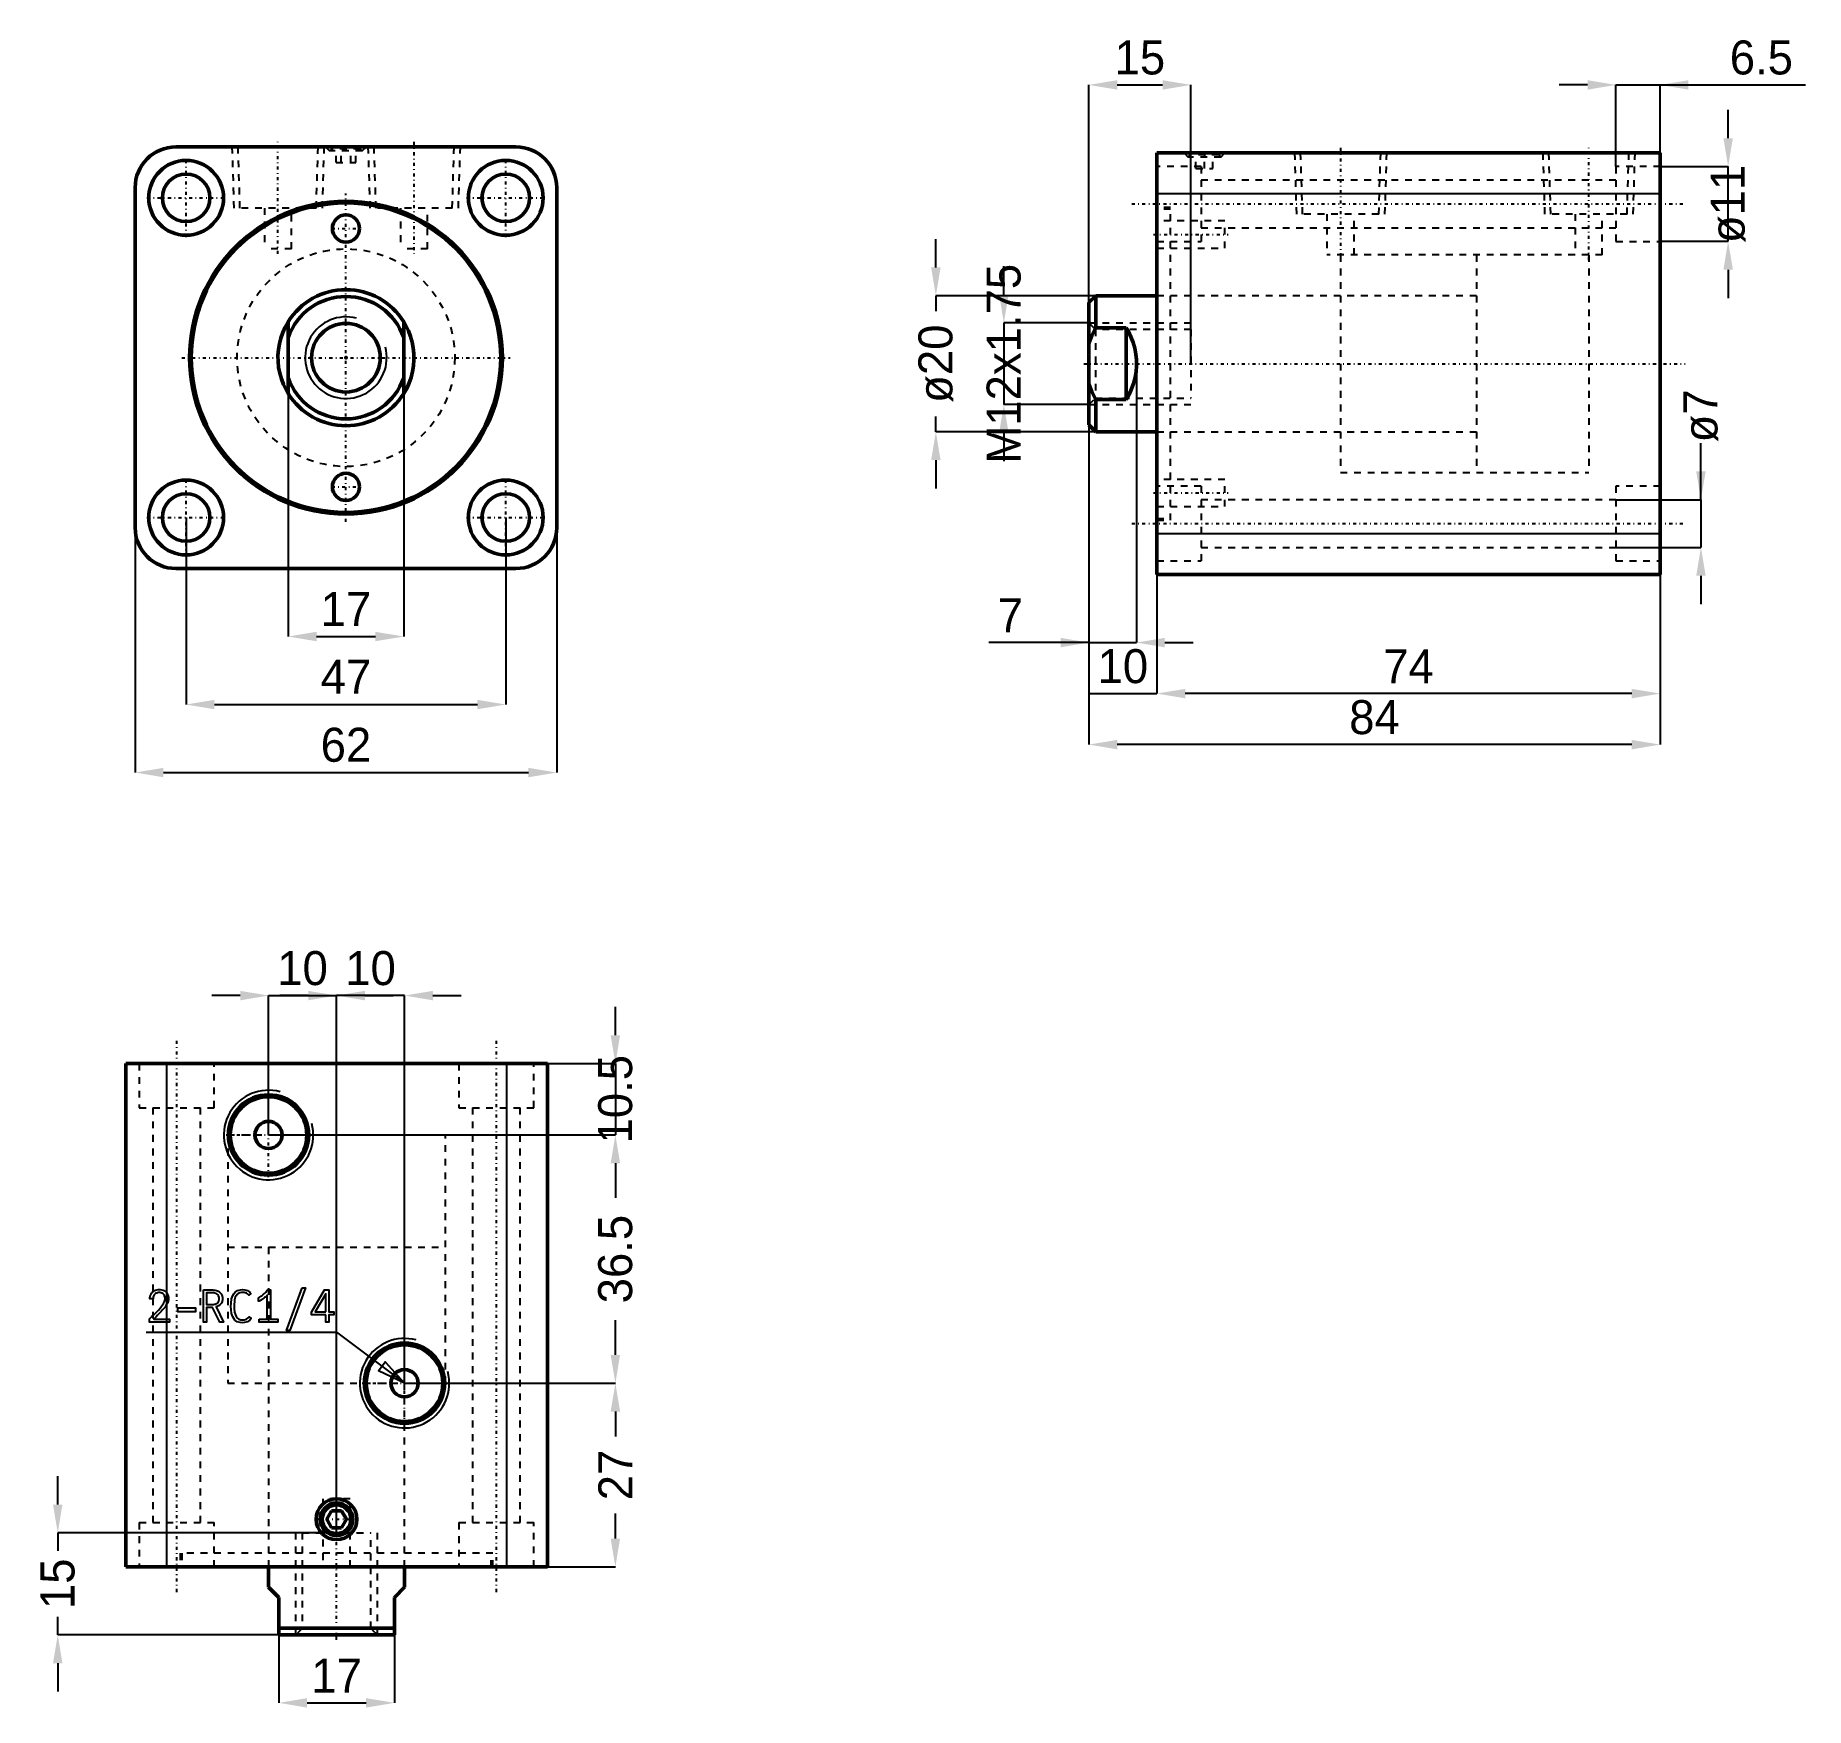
# Model space of a CAD drawing. Header units: millimetres. Extents: x -46 to 215, y -198 to 47.
import ezdxf

# ---------------------------------------------------------------- set-up
doc = ezdxf.new("R2010")
doc.units = ezdxf.units.MM
doc.linetypes.add('Center', pattern=[1.5, 0.45, -0.5, 0.05, -0.5])
doc.linetypes.add('Dashed', pattern=[2, 1, -1])
for name, color, linetype, lineweight in [('2d ConnectionPoints', 7, 'Continuous', 50), ('AM_0', 7, 'Continuous', 50), ('AM_4', 3, 'Continuous', 25), ('AM_5', 3, 'Continuous', 25), ('AM_7', 7, 'Center', 25), ('AM_9', 6, 'Dashed', 25)]:
    doc.layers.add(name, color=color, linetype=linetype, lineweight=lineweight)
doc.dimstyles.new('ISO-25', dxfattribs={"dimtxt": 2.5, "dimasz": 2.5, "dimexe": 1.25, "dimexo": 0.625, "dimtad": 1, "dimtxsty": 'Standard', "dimcen": 2.5, "dimadec": 0, "dimazin": 0, "dimtfac": 1, "dimtmove": 0, "dimatfit": 3, "dimfxl": 1, "dimarcsym": 0})

# ---------------------------------------------------------------- blocks, each defined once
blk = doc.blocks.new('1_RODcxhc_a_sd_32_20_IN_0_in_CXHC_A_IN_SD_32_20ST_0__CN_0')
at = {"layer": 'AM_0'}
for p, q in [((-8.5, -5.27), (-8.5, 5.27)), ((8.5, 5.27), (8.5, -5.27))]:
    blk.add_line(p, q, dxfattribs=at)
for points in [[(-8.5, 5.27), (-8.93, 4.51), (-9.29, 3.71), (-9.57, 2.89), (-9.79, 2.04), (-9.93, 1.18), (-10, 0.31), (-9.98, -0.56), (-9.9, -1.43), (-9.74, -2.29), (-9.5, -3.13), (-9.19, -3.94), (-8.81, -4.73), (-8.5, -5.27)], [(8.5, -5.27), (8.93, -4.51), (9.29, -3.71), (9.57, -2.89), (9.79, -2.04), (9.93, -1.18), (10, -0.31), (9.98, 0.56), (9.9, 1.43), (9.74, 2.29), (9.5, 3.13), (9.19, 3.94), (8.81, 4.73), (8.5, 5.27)]]:
    blk.add_lwpolyline(points, dxfattribs=at)
blk.add_circle((0, 0), 5.05, dxfattribs=at)
for radius, start, end in [(10, 31.7883, 148.2117), (9, 19.1881, 160.8119), (9, 199.1881, 340.8119), (10, 211.7883, 328.2117)]:
    blk.add_arc((0, 0), radius, start, end, dxfattribs=at)
at = {"layer": 'AM_5'}
blk.add_arc((0, 0), 6, 75, 15, dxfattribs=at)
blk = doc.blocks.new('2_bodycxhc_a_sd_32_20_0_in_CXHC_A_IN_SD_32_20ST_0__CN_0')
at = {"layer": 'AM_0'}
for p, q in [((25, 31), (-25, 31)), ((-31, 25), (-31, -25)), ((31, -25), (31, 25)), ((-25, -31), (25, -31))]:
    blk.add_line(p, q, dxfattribs=at)
for centre, radius in [((-23.5, 23.5), 5.5), ((23.5, 23.5), 5.5), ((-23.5, 23.5), 3.5), ((23.5, 23.5), 3.5), ((0, 0), 23), ((0, 0), 22.75), ((0, 19), 2), ((-23.5, -23.5), 5.5), ((0, -19), 2), ((23.5, -23.5), 5.5), ((-23.5, -23.5), 3.5), ((23.5, -23.5), 3.5)]:
    blk.add_circle(centre, radius, dxfattribs=at)
for centre, start, end in [((-25, 25), 90, 180), ((25, 25), 0, 90), ((-25, -25), 180, 270), ((25, -25), 270, 360)]:
    blk.add_arc(centre, 6, start, end, dxfattribs=at)
at = {"layer": 'AM_5', "linetype": 'Dashed'}
for p, q in [((-16.77, 31), (-16.48, 22)), ((-3.23, 31), (-3.52, 22)), ((3.23, 31), (3.52, 22)), ((16.77, 31), (16.48, 22))]:
    blk.add_line(p, q, dxfattribs=at)
at = {"layer": 'AM_7'}
for p, q in [((-10, 15.25), (-10, 31.75)), ((10, 31.75), (10, 15.25)), ((-23.5, 17.73), (-23.5, 29.27)), ((0, 31.03), (0, 30.37)), ((23.5, 17.73), (23.5, 29.27)), ((-29.27, 23.5), (-17.73, 23.5)), ((0, -24.15), (0, 24.15)), ((17.73, 23.5), (29.27, 23.5)), ((-2.1, 19), (2.1, 19)), ((-24.15, 0), (24.15, 0)), ((-23.5, -29.27), (-23.5, -17.73)), ((23.5, -29.27), (23.5, -17.73)), ((-2.1, -19), (2.1, -19)), ((-29.27, -23.5), (-17.73, -23.5)), ((17.73, -23.5), (29.27, -23.5))]:
    blk.add_line(p, q, dxfattribs=at)
at = {"layer": 'AM_9'}
for p, q in [((-15.91, 31), (-15.63, 22)), ((-4.37, 22), (-4.09, 31)), ((-3, 31), (-2.4, 30.4)), ((-2.1, 30.7), (-2.4, 30.4)), ((2.4, 30.4), (-2.4, 30.4)), ((2.1, 30.7), (-2.1, 30.7)), ((-1.44, 28.7), (-1.44, 30.7)), ((-1.44, 28.7), (1.44, 28.7)), ((-0.72, 28.7), (-0.72, 30.7)), ((0.72, 28.7), (0.72, 30.7)), ((1.44, 28.7), (1.44, 30.7)), ((2.4, 30.4), (2.1, 30.7)), ((2.4, 30.4), (3, 31)), ((4.09, 31), (4.37, 22)), ((15.63, 22), (15.91, 31)), ((-4.37, 22), (-15.63, 22)), ((-12, 22), (-12, 16)), ((-8, 16), (-8, 22)), ((15.63, 22), (4.37, 22)), ((8, 22), (8, 16)), ((12, 16), (12, 22)), ((-8, 16), (-12, 16)), ((12, 16), (8, 16))]:
    blk.add_line(p, q, dxfattribs=at)
blk.add_circle((0, 0), 16, dxfattribs=at)
blk = doc.blocks.new('*D3')
at = {"layer": 'AM_5', "color": 0, "lineweight": -2}
for p, q in [((-23.5, -23.5), (-23.5, -51)), ((23.5, -23.5), (23.5, -51)), ((-19.33, -51), (19.33, -51))]:
    blk.add_line(p, q, dxfattribs=at)
at = {"layer": 'AM_5', "color": 0}
for points in [[(-19.33, -50.31), (-19.33, -51.69), (-23.5, -51)], [(19.33, -51.69), (19.33, -50.31), (23.5, -51)]]:
    blk.add_solid(points, dxfattribs=at)
at = {"layer": 'Defpoints', "color": 0}
for p in [(-23.5, -23.5), (23.5, -23.5), (23.5, -51)]:
    blk.add_point(p, dxfattribs=at)
at = {"layer": 'AM_5', "color": 0, "insert": (0, -46.91), "char_height": 5, "attachment_point": 5}
blk.add_mtext('47', dxfattribs=at)
blk = doc.blocks.new('*D4')
at = {"layer": 'AM_5', "color": 0, "lineweight": -2}
for p, q in [((-31, -25), (-31, -61)), ((31, -25), (31, -61)), ((-26.83, -61), (26.83, -61))]:
    blk.add_line(p, q, dxfattribs=at)
at = {"layer": 'AM_5', "color": 0}
for points in [[(-26.83, -60.31), (-26.83, -61.69), (-31, -61)], [(26.83, -61.69), (26.83, -60.31), (31, -61)]]:
    blk.add_solid(points, dxfattribs=at)
at = {"layer": 'Defpoints', "color": 0}
for p in [(-31, -25), (31, -25), (31, -61)]:
    blk.add_point(p, dxfattribs=at)
at = {"layer": 'AM_5', "color": 0, "insert": (0, -56.95), "char_height": 5, "attachment_point": 5}
blk.add_mtext('62', dxfattribs=at)
blk = doc.blocks.new('*D5')
at = {"layer": 'AM_5', "color": 0, "lineweight": -2}
for p, q in [((-8.5, 0), (-8.5, -41)), ((8.5, 0), (8.5, -41)), ((-4.33, -41), (4.33, -41))]:
    blk.add_line(p, q, dxfattribs=at)
at = {"layer": 'AM_5', "color": 0}
for points in [[(-4.33, -40.31), (-4.33, -41.69), (-8.5, -41)], [(4.33, -41.69), (4.33, -40.31), (8.5, -41)]]:
    blk.add_solid(points, dxfattribs=at)
at = {"layer": 'Defpoints', "color": 0}
for p in [(-8.5, 0), (8.5, 0), (8.5, -41)]:
    blk.add_point(p, dxfattribs=at)
at = {"layer": 'AM_5', "color": 0, "insert": (0, -36.95), "char_height": 5, "attachment_point": 5}
blk.add_mtext('17', dxfattribs=at)
blk = doc.blocks.new('1_RODcxhc_a_sd_32_20_IN_0_in_CXHC_A_IN_SD_32_20ST_0__CN_2')
at = {"layer": 'AM_0'}
for p, q in [((-9, 10), (-10, 9)), ((-10, 9), (-10, -9)), ((0, 10), (-9, 10)), ((-9, 10), (-9, 5.27)), ((-4.5, 5.27), (-9, 5.27)), ((-4.5, 5.27), (-4.5, -5.27)), ((-9, -5.27), (-4.5, -5.27)), ((-9, -5.27), (-9, -10)), ((-10, -9), (-9, -10)), ((-9, -10), (0, -10))]:
    blk.add_line(p, q, dxfattribs=at)
for points in [[(-9, 5.27), (-9.55, 4.14), (-10, 2.96)], [(-4.5, -5.27), (-4.07, -4.51), (-3.71, -3.71), (-3.43, -2.89), (-3.21, -2.04), (-3.07, -1.18), (-3, -0.31), (-3.02, 0.56), (-3.1, 1.43), (-3.26, 2.29), (-3.5, 3.13), (-3.81, 3.94), (-4.19, 4.73), (-4.5, 5.27)], [(-10, -2.96), (-9.55, -4.13), (-9, -5.27)]]:
    blk.add_lwpolyline(points, dxfattribs=at)
at = {"layer": 'AM_5', "linetype": 'Dashed'}
for p, q in [((-10, 6), (5, 6)), ((-10, -6), (5, -6))]:
    blk.add_line(p, q, dxfattribs=at)
at = {"layer": 'AM_9'}
for p, q in [((63.5, 16), (47, 16)), ((47, 16), (47, -16)), ((63.5, 16), (63.5, -16)), ((47, 10), (0, 10)), ((-9.05, 5.05), (-10, 6)), ((5, 5.05), (-9.05, 5.05)), ((-9.05, 5.05), (-9.05, -5.05)), ((5, 5.05), (5, -5.05)), ((-10, -6), (-9.05, -5.05)), ((-9.05, -5.05), (5, -5.05)), ((0, -10), (47, -10)), ((47, -16), (63.5, -16))]:
    blk.add_line(p, q, dxfattribs=at)
blk = doc.blocks.new('2_bodycxhc_a_sd_32_20_0_in_CXHC_A_IN_SD_32_20ST_0__CN_2')
at = {"layer": 'AM_0'}
for p, q in [((74, 31), (0, 31)), ((0, -31), (0, 31)), ((74, -31), (74, 31)), ((74, -31), (0, -31))]:
    blk.add_line(p, q, dxfattribs=at)
at = {"layer": 'AM_4'}
for p, q in [((74, 25), (0, 25)), ((74, -25), (0, -25))]:
    blk.add_line(p, q, dxfattribs=at)
at = {"layer": 'AM_5', "linetype": 'Dashed'}
for p, q in [((20.23, 31), (20.52, 22)), ((33.77, 31), (33.48, 22)), ((56.73, 31), (57.02, 22)), ((70.27, 31), (69.98, 22))]:
    blk.add_line(p, q, dxfattribs=at)
at = {"layer": 'AM_7'}
for p, q in [((27, 31.75), (27, 15.25)), ((63.5, 15.25), (63.5, 31.75)), ((7, 31.03), (7, 30.37)), ((-3.7, 23.5), (77.7, 23.5)), ((-0.5, 19), (10.5, 19)), ((-10.75, 0), (77.7, 0)), ((-0.5, -19), (10.5, -19)), ((-3.7, -23.5), (77.7, -23.5))]:
    blk.add_line(p, q, dxfattribs=at)
at = {"layer": 'AM_9'}
for p, q in [((6.5, 29), (0, 29)), ((4, 31), (4.6, 30.4)), ((4.9, 30.7), (4.6, 30.4)), ((9.4, 30.4), (4.6, 30.4)), ((9.1, 30.7), (4.9, 30.7)), ((5.75, 28.7), (5.75, 30.7)), ((5.75, 28.7), (8.25, 28.7)), ((6.5, 29), (6.5, 18)), ((7, 28.7), (7, 30.7)), ((8.25, 28.7), (8.25, 30.7)), ((9.4, 30.4), (9.1, 30.7)), ((9.4, 30.4), (10, 31)), ((21.09, 31), (21.37, 22)), ((32.63, 22), (32.91, 31)), ((57.59, 31), (57.87, 22)), ((74, 29), (67.5, 29)), ((67.5, 29), (67.5, 18)), ((69.13, 22), (69.41, 31)), ((67.5, 27), (6.5, 27)), ((2, 23), (0, 23)), ((2, 22.75), (0, 22.75)), ((10, 21), (0, 21)), ((2, -23), (2, 23)), ((10, 17), (10, 21)), ((32.63, 22), (21.37, 22)), ((25, 22), (25, 16)), ((29, 16), (29, 22)), ((69.13, 22), (57.87, 22)), ((61.5, 22), (61.5, 16)), ((65.5, 16), (65.5, 22)), ((6.5, 20), (67.5, 20)), ((0, 18), (6.5, 18)), ((0, 17), (10, 17)), ((65.5, 16), (25, 16)), ((27, 16), (27, -16)), ((63.5, 16), (63.5, -16)), ((67.5, 18), (74, 18)), ((27, 10), (0, 10)), ((0, -10), (27, -10)), ((10, -17), (0, -17)), ((6.5, -18), (0, -18)), ((6.5, -18), (6.5, -29)), ((10, -21), (10, -17)), ((27, -16), (63.5, -16)), ((74, -18), (67.5, -18)), ((67.5, -18), (67.5, -29)), ((67.5, -20), (6.5, -20)), ((0, -21), (10, -21)), ((0, -22.75), (2, -22.75)), ((0, -23), (2, -23)), ((6.5, -27), (67.5, -27)), ((0, -29), (6.5, -29)), ((67.5, -29), (74, -29))]:
    blk.add_line(p, q, dxfattribs=at)
blk = doc.blocks.new('*D19')
at = {"layer": 'AM_5', "color": 0, "lineweight": -2}
for p, q in [((86.74, 13.27), (86.74, 17.44)), ((110.24, 9.11), (86.74, 9.11)), ((86.74, 9.11), (86.74, 6.86)), ((86.74, -10.89), (86.74, -8.64)), ((110.24, -10.89), (86.74, -10.89)), ((86.74, -15.06), (86.74, -19.23))]:
    blk.add_line(p, q, dxfattribs=at)
at = {"layer": 'AM_5', "color": 0}
for points in [[(86.05, 13.27), (87.44, 13.27), (86.74, 9.11)], [(87.44, -15.06), (86.05, -15.06), (86.74, -10.89)]]:
    blk.add_solid(points, dxfattribs=at)
at = {"layer": 'Defpoints', "color": 0}
for p in [(110.24, 9.11), (86.74, -10.89), (110.24, -10.89)]:
    blk.add_point(p, dxfattribs=at)
at = {"layer": 'AM_5', "color": 0, "insert": (86.74, -0.89), "char_height": 5, "attachment_point": 5, "rotation": 90}
blk.add_mtext('ø20', dxfattribs=at)
blk = doc.blocks.new('*D20')
at = {"layer": 'AM_5', "color": 0, "lineweight": -2}
for p, q in [((109.24, -0.89), (109.24, -41.89)), ((116.24, -0.89), (116.24, -41.89)), ((109.24, -41.89), (94.53, -41.89)), ((109.24, -41.89), (116.24, -41.89)), ((120.41, -41.89), (124.58, -41.89))]:
    blk.add_line(p, q, dxfattribs=at)
at = {"layer": 'AM_5', "color": 0}
for points in [[(105.08, -42.59), (105.08, -41.2), (109.24, -41.89)], [(120.41, -41.2), (120.41, -42.59), (116.24, -41.89)]]:
    blk.add_solid(points, dxfattribs=at)
at = {"layer": 'Defpoints', "color": 0}
for p in [(109.24, -0.89), (116.24, -0.89), (116.24, -41.89)]:
    blk.add_point(p, dxfattribs=at)
at = {"layer": 'AM_5', "color": 0, "insert": (97.7, -37.89), "char_height": 5, "attachment_point": 5}
blk.add_mtext('7', dxfattribs=at)
blk = doc.blocks.new('*D21')
at = {"layer": 'AM_5', "color": 0, "lineweight": -2}
for p, q in [((109.24, -0.89), (109.24, -49.39)), ((119.24, -25.89), (119.24, -49.39)), ((109.24, -49.39), (119.24, -49.39))]:
    blk.add_line(p, q, dxfattribs=at)
at = {"layer": 'Defpoints', "color": 0}
for p in [(109.24, -0.89), (119.24, -25.89), (119.24, -49.39)]:
    blk.add_point(p, dxfattribs=at)
at = {"layer": 'AM_5', "color": 0, "insert": (114.24, -45.39), "char_height": 5, "attachment_point": 5}
blk.add_mtext('10', dxfattribs=at)
blk = doc.blocks.new('*D22')
at = {"layer": 'AM_5', "color": 0, "lineweight": -2}
for p, q in [((119.24, -25.89), (119.24, -49.39)), ((193.24, -31.89), (193.24, -49.39)), ((189.08, -49.39), (123.41, -49.39))]:
    blk.add_line(p, q, dxfattribs=at)
at = {"layer": 'AM_5', "color": 0}
for points in [[(123.41, -48.7), (123.41, -50.09), (119.24, -49.39)], [(189.08, -50.09), (189.08, -48.7), (193.24, -49.39)]]:
    blk.add_solid(points, dxfattribs=at)
at = {"layer": 'Defpoints', "color": 0}
for p in [(119.24, -25.89), (193.24, -31.89), (119.24, -49.39)]:
    blk.add_point(p, dxfattribs=at)
at = {"layer": 'AM_5', "color": 0, "insert": (156.24, -45.39), "char_height": 5, "attachment_point": 5}
blk.add_mtext('74', dxfattribs=at)
blk = doc.blocks.new('*D23')
at = {"layer": 'AM_5', "color": 0, "lineweight": -2}
for p, q in [((109.24, -0.89), (109.24, -56.89)), ((193.24, -31.89), (193.24, -56.89)), ((189.08, -56.89), (113.41, -56.89))]:
    blk.add_line(p, q, dxfattribs=at)
at = {"layer": 'AM_5', "color": 0}
for points in [[(113.41, -56.2), (113.41, -57.59), (109.24, -56.89)], [(189.08, -57.59), (189.08, -56.2), (193.24, -56.89)]]:
    blk.add_solid(points, dxfattribs=at)
at = {"layer": 'Defpoints', "color": 0}
for p in [(109.24, -0.89), (193.24, -31.89), (109.24, -56.89)]:
    blk.add_point(p, dxfattribs=at)
at = {"layer": 'AM_5', "color": 0, "insert": (151.24, -52.89), "char_height": 5, "attachment_point": 5}
blk.add_mtext('84', dxfattribs=at)
blk = doc.blocks.new('*D24')
at = {"layer": 'AM_5', "color": 0, "lineweight": -2}
for p, q in [((199.24, -20.89), (199.24, -12.56)), ((186.74, -20.89), (199.24, -20.89)), ((199.24, -20.89), (199.24, -27.89)), ((186.74, -27.89), (199.24, -27.89)), ((199.24, -32.06), (199.24, -36.23))]:
    blk.add_line(p, q, dxfattribs=at)
at = {"layer": 'AM_5', "color": 0}
for points in [[(198.55, -16.73), (199.94, -16.73), (199.24, -20.89)], [(199.94, -32.06), (198.55, -32.06), (199.24, -27.89)]]:
    blk.add_solid(points, dxfattribs=at)
at = {"layer": 'Defpoints', "color": 0}
for p in [(186.74, -20.89), (186.74, -27.89), (199.24, -27.89)]:
    blk.add_point(p, dxfattribs=at)
at = {"layer": 'AM_5', "color": 0, "insert": (199.24, -8.56), "char_height": 5, "attachment_point": 5, "rotation": 90}
blk.add_mtext('ø7', dxfattribs=at)
blk = doc.blocks.new('*D25')
at = {"layer": 'AM_5', "color": 0, "lineweight": -2}
for p, q in [((203.24, 32.27), (203.24, 36.44)), ((193.24, 28.11), (203.24, 28.11)), ((203.24, 17.11), (203.24, 28.11)), ((193.24, 17.11), (203.24, 17.11)), ((203.24, 12.94), (203.24, 8.77))]:
    blk.add_line(p, q, dxfattribs=at)
at = {"layer": 'AM_5', "color": 0}
for points in [[(202.55, 32.27), (203.94, 32.27), (203.24, 28.11)], [(203.94, 12.94), (202.55, 12.94), (203.24, 17.11)]]:
    blk.add_solid(points, dxfattribs=at)
at = {"layer": 'Defpoints', "color": 0}
for p in [(193.24, 28.11), (203.24, 28.11), (193.24, 17.11)]:
    blk.add_point(p, dxfattribs=at)
at = {"layer": 'AM_5', "color": 0, "insert": (203.24, 22.61), "char_height": 5, "attachment_point": 5, "rotation": 90}
blk.add_mtext('ø11', dxfattribs=at)
blk = doc.blocks.new('*D26')
at = {"layer": 'AM_5', "color": 0, "lineweight": -2}
for p, q in [((182.58, 40.11), (178.41, 40.11)), ((186.74, 28.11), (186.74, 40.11)), ((186.74, 40.11), (193.24, 40.11)), ((193.24, 28.11), (193.24, 40.11)), ((193.24, 40.11), (214.63, 40.11))]:
    blk.add_line(p, q, dxfattribs=at)
at = {"layer": 'AM_5', "color": 0}
for points in [[(182.58, 39.41), (182.58, 40.8), (186.74, 40.11)], [(197.41, 40.8), (197.41, 39.41), (193.24, 40.11)]]:
    blk.add_solid(points, dxfattribs=at)
at = {"layer": 'Defpoints', "color": 0}
for p in [(193.24, 40.11), (186.74, 28.11), (193.24, 28.11)]:
    blk.add_point(p, dxfattribs=at)
at = {"layer": 'AM_5', "color": 0, "insert": (208.13, 44.11), "char_height": 5, "attachment_point": 5}
blk.add_mtext('6.5', dxfattribs=at)
blk = doc.blocks.new('*D27')
at = {"layer": 'AM_5', "color": 0, "lineweight": -2}
for p, q in [((109.24, -0.89), (109.24, 40.11)), ((113.41, 40.11), (120.08, 40.11)), ((124.24, -0.89), (124.24, 40.11))]:
    blk.add_line(p, q, dxfattribs=at)
at = {"layer": 'AM_5', "color": 0}
for points in [[(113.41, 40.8), (113.41, 39.41), (109.24, 40.11)], [(120.08, 39.41), (120.08, 40.8), (124.24, 40.11)]]:
    blk.add_solid(points, dxfattribs=at)
at = {"layer": 'Defpoints', "color": 0}
for p in [(124.24, 40.11), (109.24, -0.89), (124.24, -0.89)]:
    blk.add_point(p, dxfattribs=at)
at = {"layer": 'AM_5', "color": 0, "insert": (116.74, 44.11), "char_height": 5, "attachment_point": 5}
blk.add_mtext('15', dxfattribs=at)
blk = doc.blocks.new('*D28')
at = {"layer": 'AM_5', "color": 0, "lineweight": -2}
for p, q in [((96.74, 9.27), (96.74, 13.44)), ((109.24, 5.11), (96.74, 5.11)), ((96.74, 5.11), (96.74, -6.89)), ((109.24, -6.89), (96.74, -6.89)), ((96.74, -11.06), (96.74, -15.23))]:
    blk.add_line(p, q, dxfattribs=at)
at = {"layer": 'AM_5', "color": 0}
for points in [[(96.05, 9.27), (97.44, 9.27), (96.74, 5.11)], [(97.44, -11.06), (96.05, -11.06), (96.74, -6.89)]]:
    blk.add_solid(points, dxfattribs=at)
at = {"layer": 'Defpoints', "color": 0}
for p in [(109.24, 5.11), (96.74, -6.89), (109.24, -6.89)]:
    blk.add_point(p, dxfattribs=at)
at = {"layer": 'AM_5', "color": 0, "insert": (96.74, -0.89), "char_height": 5, "attachment_point": 5, "rotation": 90}
blk.add_mtext('M12x1.75', dxfattribs=at)
blk = doc.blocks.new('1_RODcxhc_a_sd_32_20_IN_0_in_CXHC_A_IN_SD_32_20ST_0__CN_4')
at = {"layer": 'AM_0'}
for p, q in [((-10, 0), (-10, -3)), ((10, -3), (10, 0)), ((-8.5, -4.5), (-10, -3)), ((-8.5, -10), (-8.5, -4.5)), ((10, -3), (8.5, -4.5)), ((8.5, -4.5), (8.5, -10)), ((-8.5, -9), (8.5, -9)), ((-8.5, -10), (8.5, -10))]:
    blk.add_line(p, q, dxfattribs=at)
at = {"layer": 'AM_5', "linetype": 'Dashed'}
for p, q in [((-6, -10), (-6, 5)), ((6, -10), (6, 5))]:
    blk.add_line(p, q, dxfattribs=at)
at = {"layer": 'AM_7'}
blk.add_line((0, -10.75), (0, 77.7), dxfattribs=at)
at = {"layer": 'AM_9'}
for p, q in [((-16, 63.5), (16, 63.5)), ((-16, 63.5), (-16, 47)), ((16, 47), (16, 63.5)), ((-16, 47), (16, 47)), ((-10, 47), (-10, 0)), ((10, 0), (10, 47)), ((-5.053, 5), (5.053, 5)), ((-5.053, 5), (-5.053, -9.053)), ((5.053, -9.053), (5.053, 5)), ((-5.053, -9.053), (-6, -10)), ((-5.053, -9.053), (5.053, -9.053)), ((6, -10), (5.053, -9.053))]:
    blk.add_line(p, q, dxfattribs=at)
blk = doc.blocks.new('2_bodycxhc_a_sd_32_20_0_in_CXHC_A_IN_SD_32_20ST_0__CN_4')
at = {"layer": 'AM_0'}
for p, q in [((-31, 74), (-31, 0)), ((31, 74), (-31, 74)), ((31, 74), (31, 0)), ((-0.72, 8.25), (-1.44, 7)), ((0.72, 8.25), (-0.72, 8.25)), ((1.44, 7), (0.72, 8.25)), ((-1.44, 7), (-0.72, 5.75)), ((-0.72, 5.75), (0.72, 5.75)), ((0.72, 5.75), (1.44, 7)), ((31, 0), (-31, 0))]:
    blk.add_line(p, q, dxfattribs=at)
for centre, radius in [((-10, 63.5), 5.91), ((-10, 63.5), 5.63), ((-10, 63.5), 2), ((10, 27), 5.91), ((10, 27), 5.63), ((10, 27), 2), ((0, 7), 3), ((0, 7), 2.4), ((0, 7), 2.1)]:
    blk.add_circle(centre, radius, dxfattribs=at)
at = {"layer": 'AM_4'}
for p, q in [((-25, 74), (-25, 0)), ((25, 74), (25, 0))]:
    blk.add_line(p, q, dxfattribs=at)
at = {"layer": 'AM_5'}
for centre in [(-10, 63.5), (10, 27)]:
    blk.add_arc(centre, 6.58, 75, 15, dxfattribs=at)
at = {"layer": 'AM_7'}
for p, q in [((-23.5, -3.7), (-23.5, 77.7)), ((23.5, -3.7), (23.5, 77.7)), ((-10, 57.29), (-10, 69.71)), ((-16.21, 63.5), (-3.79, 63.5)), ((10, 20.79), (10, 33.21)), ((3.79, 27), (16.21, 27)), ((-3.15, 7), (3.15, 7))]:
    blk.add_line(p, q, dxfattribs=at)
at = {"layer": 'AM_9'}
for p, q in [((-29, 74), (-29, 67.5)), ((-18, 67.5), (-18, 74)), ((18, 74), (18, 67.5)), ((29, 67.5), (29, 74)), ((-29, 67.5), (-18, 67.5)), ((-27, 67.5), (-27, 6.5)), ((-20, 6.5), (-20, 67.5)), ((18, 67.5), (29, 67.5)), ((20, 67.5), (20, 6.5)), ((27, 6.5), (27, 67.5)), ((-16, 63.5), (16, 63.5)), ((-16, 63.5), (-16, 27)), ((16, 27), (16, 63.5)), ((-16, 27), (16, 27)), ((-10, 27), (-10, 0)), ((10, 0), (10, 27)), ((2, 10), (-2, 10)), ((-2, 10), (-2, 0)), ((2, 0), (2, 10)), ((-29, 6.5), (-18, 6.5)), ((-29, 6.5), (-29, 0)), ((-18, 0), (-18, 6.5)), ((18, 6.5), (29, 6.5)), ((18, 6.5), (18, 0)), ((29, 0), (29, 6.5)), ((23, 2), (-23, 2)), ((-23, 2), (-23, 0)), ((-22.75, 2), (-22.75, 0)), ((22.75, 0), (22.75, 2)), ((23, 0), (23, 2))]:
    blk.add_line(p, q, dxfattribs=at)
blk = doc.blocks.new('*D40')
at = {"layer": 'AM_5', "color": 0, "lineweight": -2}
for p, q in [((-9.88, -187.79), (-9.88, -197.79)), ((7.12, -187.79), (7.12, -197.79)), ((-5.72, -197.79), (2.95, -197.79))]:
    blk.add_line(p, q, dxfattribs=at)
at = {"layer": 'AM_5', "color": 0}
for points in [[(-5.72, -197.1), (-5.72, -198.49), (-9.88, -197.79)], [(2.95, -198.49), (2.95, -197.1), (7.12, -197.79)]]:
    blk.add_solid(points, dxfattribs=at)
at = {"layer": 'Defpoints', "color": 0}
for p in [(-9.88, -187.79), (7.12, -187.79), (7.12, -197.79)]:
    blk.add_point(p, dxfattribs=at)
at = {"layer": 'AM_5', "color": 0, "insert": (-1.38, -193.79), "char_height": 5, "attachment_point": 5}
blk.add_mtext('17', dxfattribs=at)
blk = doc.blocks.new('*D41')
at = {"layer": 'AM_5', "color": 0, "lineweight": -2}
for p, q in [((-42.38, -168.63), (-42.38, -164.46)), ((-1.38, -172.79), (-42.38, -172.79)), ((-42.38, -172.79), (-42.38, -175.46)), ((-42.38, -187.79), (-42.38, -185.13)), ((-9.88, -187.79), (-42.38, -187.79)), ((-42.38, -191.96), (-42.38, -196.13))]:
    blk.add_line(p, q, dxfattribs=at)
at = {"layer": 'AM_5', "color": 0}
for points in [[(-43.08, -168.63), (-41.69, -168.63), (-42.38, -172.79)], [(-41.69, -191.96), (-43.08, -191.96), (-42.38, -187.79)]]:
    blk.add_solid(points, dxfattribs=at)
at = {"layer": 'Defpoints', "color": 0}
for p in [(-42.38, -172.79), (-1.38, -172.79), (-9.88, -187.79)]:
    blk.add_point(p, dxfattribs=at)
at = {"layer": 'AM_5', "color": 0, "insert": (-42.38, -180.29), "char_height": 5, "attachment_point": 5, "rotation": 90}
blk.add_mtext('15', dxfattribs=at)
blk = doc.blocks.new('*D42')
at = {"layer": 'AM_5', "color": 0, "lineweight": -2}
for p, q in [((8.62, -150.79), (39.62, -150.79)), ((39.62, -154.96), (39.62, -158.63)), ((39.62, -173.63), (39.62, -169.96)), ((29.62, -177.79), (39.62, -177.79))]:
    blk.add_line(p, q, dxfattribs=at)
at = {"layer": 'AM_5', "color": 0}
for points in [[(40.31, -154.96), (38.92, -154.96), (39.62, -150.79)], [(38.92, -173.63), (40.31, -173.63), (39.62, -177.79)]]:
    blk.add_solid(points, dxfattribs=at)
at = {"layer": 'Defpoints', "color": 0}
for p in [(8.62, -150.79), (39.62, -150.79), (29.62, -177.79)]:
    blk.add_point(p, dxfattribs=at)
at = {"layer": 'AM_5', "color": 0, "insert": (39.62, -164.29), "char_height": 5, "attachment_point": 5, "rotation": 90}
blk.add_mtext('27', dxfattribs=at)
blk = doc.blocks.new('*D43')
at = {"layer": 'AM_5', "color": 0, "lineweight": -2}
for p, q in [((-11.38, -114.29), (39.62, -114.29)), ((39.62, -118.46), (39.62, -123.54)), ((39.62, -146.63), (39.62, -141.54)), ((8.62, -150.79), (39.62, -150.79))]:
    blk.add_line(p, q, dxfattribs=at)
at = {"layer": 'AM_5', "color": 0}
for points in [[(40.31, -118.46), (38.92, -118.46), (39.62, -114.29)], [(38.92, -146.63), (40.31, -146.63), (39.62, -150.79)]]:
    blk.add_solid(points, dxfattribs=at)
at = {"layer": 'Defpoints', "color": 0}
for p in [(-11.38, -114.29), (8.62, -150.79), (39.62, -150.79)]:
    blk.add_point(p, dxfattribs=at)
at = {"layer": 'AM_5', "color": 0, "insert": (39.62, -132.54), "char_height": 5, "attachment_point": 5, "rotation": 90}
blk.add_mtext('36.5', dxfattribs=at)
blk = doc.blocks.new('*D44')
at = {"layer": 'AM_5', "color": 0, "lineweight": -2}
for p, q in [((39.62, -99.63), (39.62, -95.46)), ((22.12, -103.79), (39.62, -103.79)), ((39.62, -103.79), (39.62, -114.29)), ((-11.38, -114.29), (39.62, -114.29)), ((39.62, -118.46), (39.62, -122.63))]:
    blk.add_line(p, q, dxfattribs=at)
at = {"layer": 'AM_5', "color": 0}
for points in [[(38.92, -99.63), (40.31, -99.63), (39.62, -103.79)], [(40.31, -118.46), (38.92, -118.46), (39.62, -114.29)]]:
    blk.add_solid(points, dxfattribs=at)
at = {"layer": 'Defpoints', "color": 0}
for p in [(22.12, -103.79), (-11.38, -114.29), (39.62, -114.29)]:
    blk.add_point(p, dxfattribs=at)
at = {"layer": 'AM_5', "color": 0, "insert": (39.62, -109.04), "char_height": 5, "attachment_point": 5, "rotation": 90}
blk.add_mtext('10.5', dxfattribs=at)
blk = doc.blocks.new('*D45')
at = {"layer": 'AM_5', "color": 0, "lineweight": -2}
for p, q in [((-15.55, -93.79), (-19.72, -93.79)), ((-11.38, -114.29), (-11.38, -93.79)), ((-11.38, -93.79), (-1.38, -93.79)), ((-1.38, -172.79), (-1.38, -93.79)), ((2.78, -93.79), (6.95, -93.79))]:
    blk.add_line(p, q, dxfattribs=at)
at = {"layer": 'AM_5', "color": 0}
for points in [[(-15.55, -94.49), (-15.55, -93.1), (-11.38, -93.79)], [(2.78, -93.1), (2.78, -94.49), (-1.38, -93.79)]]:
    blk.add_solid(points, dxfattribs=at)
at = {"layer": 'Defpoints', "color": 0}
for p in [(-1.38, -93.79), (-11.38, -114.29), (-1.38, -172.79)]:
    blk.add_point(p, dxfattribs=at)
at = {"layer": 'AM_5', "color": 0, "insert": (-6.38, -89.79), "char_height": 5, "attachment_point": 5}
blk.add_mtext('10', dxfattribs=at)
blk = doc.blocks.new('*D46')
at = {"layer": 'AM_5', "color": 0, "lineweight": -2}
for p, q in [((-5.55, -93.79), (-9.72, -93.79)), ((-1.38, -172.79), (-1.38, -93.79)), ((8.62, -93.79), (-1.38, -93.79)), ((8.62, -150.79), (8.62, -93.79)), ((12.78, -93.79), (16.95, -93.79))]:
    blk.add_line(p, q, dxfattribs=at)
at = {"layer": 'AM_5', "color": 0}
for points in [[(-5.55, -94.49), (-5.55, -93.1), (-1.38, -93.79)], [(12.78, -93.1), (12.78, -94.49), (8.62, -93.79)]]:
    blk.add_solid(points, dxfattribs=at)
at = {"layer": 'Defpoints', "color": 0}
for p in [(-1.38, -93.79), (8.62, -150.79), (-1.38, -172.79)]:
    blk.add_point(p, dxfattribs=at)
at = {"layer": 'AM_5', "color": 0, "insert": (3.62, -89.79), "char_height": 5, "attachment_point": 5}
blk.add_mtext('10', dxfattribs=at)
blk = doc.blocks.new('*D47')
at = {"layer": 'AM_5', "color": 0, "lineweight": -2}
for p, q in [((-9.88, -187.79), (-9.88, -197.79)), ((7.12, -187.79), (7.12, -197.79)), ((-5.72, -197.79), (2.95, -197.79))]:
    blk.add_line(p, q, dxfattribs=at)
at = {"layer": 'AM_5', "color": 0}
for points in [[(-5.72, -197.1), (-5.72, -198.49), (-9.88, -197.79)], [(2.95, -198.49), (2.95, -197.1), (7.12, -197.79)]]:
    blk.add_solid(points, dxfattribs=at)
at = {"layer": 'Defpoints', "color": 0}
for p in [(-9.88, -187.79), (7.12, -187.79), (7.12, -197.79)]:
    blk.add_point(p, dxfattribs=at)
at = {"layer": 'AM_5', "color": 0, "insert": (-1.38, -193.79), "char_height": 5, "attachment_point": 5}
blk.add_mtext('17', dxfattribs=at)

msp = doc.modelspace()

# ---------------------------------------------------------------- linework, layer by layer
at = {"layer": '2d ConnectionPoints'}
for p in [(0, 0), (119.243, -0.894), (-1.383, -177.793)]:
    msp.add_point(p, dxfattribs=at)
at = {"layer": 'AM_5'}
for p, q in [((-29.383, -143.293), (-1.383, -143.293)), ((-1.383, -143.293), (8.617, -150.793))]:
    msp.add_line(p, q, dxfattribs=at)
for points in [[(-28.737, -141.182), (-28.737, -141.182), (-28.522, -140.987), (-28.217, -140.701), (-28.217, -140.701), (-27.932, -140.424), (-27.752, -140.245), (-27.752, -140.245), (-27.579, -140.064), (-27.333, -139.78), (-27.333, -139.78), (-27.1, -139.48), (-26.952, -139.271), (-26.952, -139.271), (-26.822, -139.064), (-26.682, -138.768), (-26.682, -138.768), (-26.606, -138.49), (-26.592, -138.316), (-26.592, -138.316), (-26.596, -138.218), (-26.619, -138.08), (-26.619, -138.08), (-26.662, -137.951), (-26.702, -137.871), (-26.702, -137.871), (-26.75, -137.796), (-26.833, -137.698), (-26.833, -137.698), (-26.932, -137.615), (-27.006, -137.568), (-27.006, -137.568), (-27.085, -137.53), (-27.211, -137.488), (-27.211, -137.488), (-27.346, -137.465), (-27.44, -137.461), (-27.44, -137.461), (-27.544, -137.466), (-27.692, -137.489), (-27.692, -137.489), (-27.829, -137.532), (-27.914, -137.572), (-27.914, -137.572), (-27.994, -137.62), (-28.1, -137.707), (-28.1, -137.707), (-28.189, -137.812), (-28.239, -137.892), (-28.239, -137.892), (-28.281, -137.979), (-28.327, -138.121), (-28.327, -138.121), (-28.352, -138.276), (-28.356, -138.387), (-28.844, -138.387), (-28.844, -138.387), (-28.836, -138.221), (-28.797, -137.989), (-28.797, -137.989), (-28.723, -137.778), (-28.655, -137.65), (-28.655, -137.65), (-28.575, -137.532), (-28.434, -137.378), (-28.434, -137.378), (-28.269, -137.251), (-28.147, -137.182), (-28.147, -137.182), (-28.016, -137.124), (-27.81, -137.062), (-27.81, -137.062), (-27.592, -137.029), (-27.44, -137.022), (-27.44, -137.022), (-27.297, -137.028), (-27.091, -137.06), (-27.091, -137.06), (-26.894, -137.118), (-26.767, -137.172), (-26.767, -137.172), (-26.647, -137.237), (-26.486, -137.356), (-26.486, -137.356), (-26.348, -137.501), (-26.268, -137.611), (-26.268, -137.611), (-26.201, -137.731), (-26.128, -137.926), (-26.128, -137.926), (-26.089, -138.14), (-26.081, -138.293), (-26.081, -138.293), (-26.092, -138.466), (-26.15, -138.733), (-26.15, -138.733), (-26.258, -139.007), (-26.358, -139.193), (-26.358, -139.193), (-26.472, -139.379), (-26.657, -139.648), (-26.657, -139.648), (-26.859, -139.905), (-27.003, -140.069), (-27.003, -140.069), (-27.158, -140.237), (-27.417, -140.508), (-27.417, -140.508), (-27.71, -140.803), (-27.924, -141.013), (-28.269, -141.351), (-25.942, -141.355), (-25.942, -141.793), (-28.909, -141.793), (-28.909, -141.338), (-28.737, -141.182)], [(-20.967, -137.081), (-19.596, -137.081), (-19.596, -137.081), (-19.455, -137.086), (-19.247, -137.115), (-19.247, -137.115), (-19.044, -137.168), (-18.91, -137.217), (-18.91, -137.217), (-18.782, -137.278), (-18.607, -137.392), (-18.607, -137.392), (-18.454, -137.533), (-18.362, -137.642), (-18.362, -137.642), (-18.285, -137.762), (-18.2, -137.965), (-18.2, -137.965), (-18.155, -138.194), (-18.146, -138.361), (-18.146, -138.361), (-18.157, -138.546), (-18.213, -138.796), (-18.213, -138.796), (-18.317, -139.015), (-18.413, -139.143), (-18.413, -139.143), (-18.526, -139.257), (-18.72, -139.402), (-18.72, -139.402), (-18.943, -139.514), (-19.108, -139.57), (-18.029, -141.826), (-18.556, -141.826), (-19.609, -139.648), (-19.68, -139.648), (-20.486, -139.648), (-20.486, -141.793), (-20.967, -141.793), (-20.967, -137.081)], [(-19.823, -139.226), (-19.823, -139.226), (-19.686, -139.224), (-19.495, -139.211), (-19.495, -139.211), (-19.323, -139.187), (-19.219, -139.166), (-19.219, -139.166), (-19.122, -139.137), (-18.991, -139.073), (-18.991, -139.073), (-18.876, -138.986), (-18.808, -138.916), (-18.808, -138.916), (-18.75, -138.832), (-18.687, -138.68), (-18.687, -138.68), (-18.653, -138.496), (-18.647, -138.355), (-18.647, -138.355), (-18.659, -138.175), (-18.721, -137.948), (-18.721, -137.948), (-18.837, -137.773), (-18.944, -137.684), (-18.944, -137.684), (-19.069, -137.614), (-19.279, -137.539), (-19.279, -137.539), (-19.515, -137.498), (-19.687, -137.49), (-20.486, -137.49), (-20.486, -139.226), (-19.823, -139.226)], [(-15.251, -141.904), (-15.251, -141.904), (-15.569, -141.88), (-15.982, -141.752), (-15.982, -141.752), (-16.319, -141.515), (-16.503, -141.296), (-16.503, -141.296), (-16.652, -141.03), (-16.815, -140.544), (-16.815, -140.544), (-16.902, -139.954), (-16.919, -139.502), (-16.919, -139.502), (-16.901, -139.026), (-16.807, -138.408), (-16.807, -138.408), (-16.633, -137.906), (-16.472, -137.635), (-16.472, -137.635), (-16.278, -137.415), (-15.929, -137.176), (-15.929, -137.176), (-15.51, -137.047), (-15.193, -137.022), (-15.193, -137.022), (-14.889, -137.045), (-14.488, -137.166), (-14.488, -137.166), (-14.152, -137.391), (-13.964, -137.598), (-14.276, -137.851), (-14.276, -137.851), (-14.364, -137.759), (-14.498, -137.644), (-14.498, -137.644), (-14.634, -137.558), (-14.726, -137.516), (-14.726, -137.516), (-14.818, -137.485), (-14.951, -137.451), (-14.951, -137.451), (-15.079, -137.432), (-15.16, -137.429), (-15.16, -137.429), (-15.345, -137.438), (-15.591, -137.486), (-15.591, -137.486), (-15.802, -137.576), (-15.922, -137.659), (-15.922, -137.659), (-16.028, -137.76), (-16.163, -137.943), (-16.163, -137.943), (-16.268, -138.163), (-16.322, -138.331), (-16.322, -138.331), (-16.365, -138.516), (-16.411, -138.828), (-16.411, -138.828), (-16.436, -139.182), (-16.441, -139.44), (-16.441, -139.44), (-16.429, -139.822), (-16.369, -140.322), (-16.369, -140.322), (-16.256, -140.737), (-16.152, -140.966), (-16.152, -140.966), (-16.022, -141.155), (-15.775, -141.36), (-15.775, -141.36), (-15.466, -141.47), (-15.225, -141.491), (-15.225, -141.491), (-14.973, -141.472), (-14.645, -141.372), (-14.645, -141.372), (-14.38, -141.185), (-14.237, -141.013), (-13.948, -141.273), (-13.948, -141.273), (-14.125, -141.5), (-14.469, -141.746), (-14.469, -141.746), (-14.907, -141.879), (-15.251, -141.904)], [(-12.776, -141.377), (-11.58, -141.377), (-11.58, -137.861), (-11.58, -137.861), (-11.644, -137.926), (-11.753, -138.027), (-11.753, -138.027), (-11.876, -138.132), (-11.966, -138.205), (-11.966, -138.205), (-12.06, -138.278), (-12.202, -138.381), (-12.202, -138.381), (-12.345, -138.477), (-12.441, -138.537), (-12.441, -138.537), (-12.534, -138.591), (-12.664, -138.657), (-12.664, -138.657), (-12.782, -138.704), (-12.854, -138.725), (-12.854, -138.231), (-12.854, -138.231), (-12.765, -138.189), (-12.625, -138.109), (-12.625, -138.109), (-12.477, -138.009), (-12.374, -137.931), (-12.374, -137.931), (-12.271, -137.847), (-12.12, -137.718), (-12.12, -137.718), (-11.975, -137.583), (-11.882, -137.49), (-11.882, -137.49), (-11.793, -137.399), (-11.675, -137.271), (-11.675, -137.271), (-11.573, -137.153), (-11.515, -137.081), (-11.099, -137.081), (-11.099, -141.377), (-10.013, -141.377), (-10.013, -141.793), (-12.776, -141.793), (-12.776, -141.377)], [(-6.452, -136.756), (-5.958, -136.756), (-8.239, -143.028), (-8.733, -143.028), (-6.452, -136.756)], [(-2.959, -140.753), (-5.065, -140.753), (-5.065, -140.331), (-3.147, -137.081), (-2.504, -137.081), (-2.504, -140.315), (-1.802, -140.315), (-1.802, -140.753), (-2.504, -140.753), (-2.504, -141.793), (-2.959, -141.793), (-2.959, -140.753)], [(-2.952, -140.315), (-2.952, -137.627), (-4.506, -140.315), (-2.952, -140.315)], [(-24.733, -139.7), (-22.133, -139.7), (-22.133, -140.285), (-24.733, -140.285), (-24.733, -139.7)], [(8.617, -150.793), (4.783, -148.96), (5.783, -147.627), (8.617, -150.793)]]:
    msp.add_lwpolyline(points, dxfattribs=at)

# ---------------------------------------------------------------- block references
for name, p in [('2_bodycxhc_a_sd_32_20_0_in_CXHC_A_IN_SD_32_20ST_0__CN_0', (0, 0)), ('2_bodycxhc_a_sd_32_20_0_in_CXHC_A_IN_SD_32_20ST_0__CN_2', (119.243, -0.894)), ('1_RODcxhc_a_sd_32_20_IN_0_in_CXHC_A_IN_SD_32_20ST_0__CN_2', (119.243, -0.894)), ('1_RODcxhc_a_sd_32_20_IN_0_in_CXHC_A_IN_SD_32_20ST_0__CN_0', (0, 0)), ('2_bodycxhc_a_sd_32_20_0_in_CXHC_A_IN_SD_32_20ST_0__CN_4', (-1.383, -177.793)), ('1_RODcxhc_a_sd_32_20_IN_0_in_CXHC_A_IN_SD_32_20ST_0__CN_4', (-1.383, -177.793))]:
    msp.add_blockref(name, p)

# ---------------------------------------------------------------- dimensions: what is measured, and where the dimension line sits
for base, p1, p2, text, override, picture, middle in [((124.243, 40.106), (109.243, -0.894), (124.243, -0.894), '15', {"dimtxt": 5, "dimasz": 4.166667, "dimexe": 0, "dimexo": 0, "dimgap": 1.5}, '*D27', (116.743, 40.106)), ((193.243, 40.106), (186.743, 28.106), (193.243, 28.106), '6.5', {"dimtxt": 5, "dimasz": 4.166667, "dimexe": 0, "dimexo": 0, "dimgap": 1.5}, '*D26', (208.132, 40.106)), ((8.5, -41), (-8.5, 0), (8.5, 0), '17', {"dimtxt": 5, "dimasz": 4.166667, "dimexe": 0, "dimexo": 0, "dimgap": 1.5}, '*D5', (0, -41)), ((116.243, -41.894), (109.243, -0.894), (116.243, -0.894), '7', {"dimtxt": 5, "dimasz": 4.166667, "dimexe": 0, "dimexo": 0, "dimgap": 1.5}, '*D20', (97.697, -41.894)), ((119.243, -49.394), (109.243, -0.894), (119.243, -25.894), '10', {"dimtxt": 5, "dimasz": 0, "dimexe": 0, "dimexo": 0, "dimgap": 1.5}, '*D21', (114.243, -49.394)), ((109.243, -56.894), (193.243, -31.894), (109.243, -0.894), '84', {"dimtxt": 5, "dimasz": 4.166667, "dimexe": 0, "dimexo": 0, "dimgap": 1.5}, '*D23', (151.243, -56.894)), ((31, -61), (-31, -25), (31, -25), '62', {"dimtxt": 5, "dimasz": 4.166667, "dimexe": 0, "dimexo": 0, "dimgap": 1.5}, '*D4', (0, -61)), ((23.5, -51), (-23.5, -23.5), (23.5, -23.5), '47', {"dimtxt": 5, "dimasz": 4.166667, "dimexe": 0, "dimexo": 0, "dimgap": 1.5}, '*D3', (0, -51)), ((119.243, -49.394), (193.243, -31.894), (119.243, -25.894), '74', {"dimtxt": 5, "dimasz": 4.166667, "dimexe": 0, "dimexo": 0, "dimgap": 1.5}, '*D22', (156.243, -49.394)), ((-1.383, -93.793), (-11.383, -114.293), (-1.383, -172.793), '10', {"dimtxt": 5, "dimasz": 4.166667, "dimexe": 0, "dimexo": 0, "dimgap": 1.5}, '*D45', (-6.383, -93.793)), ((-1.383, -93.793), (8.617, -150.793), (-1.383, -172.793), '10', {"dimtxt": 5, "dimasz": 4.166667, "dimexe": 0, "dimexo": 0, "dimgap": 1.5}, '*D46', (3.617, -93.793)), ((7.117, -197.793), (-9.883, -187.793), (7.117, -187.793), '17', {"dimtxt": 5, "dimasz": 4.166667, "dimexe": 0, "dimexo": 0, "dimgap": 1.5}, '*D40', (-1.383, -197.793)), ((7.117, -197.793), (-9.883, -187.793), (7.117, -187.793), '17', {"dimtxt": 5, "dimasz": 4.166667, "dimexe": 0, "dimexo": 0, "dimgap": 1.5}, '*D47', (-1.383, -197.793))]:
    dim = msp.add_linear_dim(base=base, p1=p1, p2=p2, text=text, dimstyle='ISO-25', override=override, dxfattribs=at)
    dim.commit()
    dim.dimension.update_dxf_attribs({"geometry": picture, "text_midpoint": middle, "dimtype": 160})
for base, p1, p2, text, picture, middle in [((203.243, 28.106), (193.243, 17.106), (193.243, 28.106), 'ø11', '*D25', (203.243, 22.606)), ((86.743, -10.894), (110.243, 9.106), (110.243, -10.894), 'ø20', '*D19', (86.743, -0.894)), ((96.743, -6.894), (109.243, 5.106), (109.243, -6.894), 'M12x1.75', '*D28', (96.743, -0.894)), ((199.243, -27.894), (186.743, -20.894), (186.743, -27.894), 'ø7', '*D24', (199.243, -8.56)), ((39.617, -114.293), (22.117, -103.793), (-11.383, -114.293), '10.5', '*D44', (39.617, -109.043)), ((39.617, -150.793), (-11.383, -114.293), (8.617, -150.793), '36.5', '*D43', (39.617, -132.543)), ((39.617, -150.793), (29.617, -177.793), (8.617, -150.793), '27', '*D42', (39.617, -164.293)), ((-42.383, -172.793), (-9.883, -187.793), (-1.383, -172.793), '15', '*D41', (-42.383, -180.293))]:
    dim = msp.add_linear_dim(base=base, p1=p1, p2=p2, angle=90, text=text, dimstyle='ISO-25', override={"dimtxt": 5, "dimasz": 4.166667, "dimexe": 0, "dimexo": 0, "dimgap": 1.5}, dxfattribs=at)
    dim.commit()
    dim.dimension.update_dxf_attribs({"geometry": picture, "text_midpoint": middle, "dimtype": 160, "text_rotation": 90})

doc.saveas('drawing.dxf')
